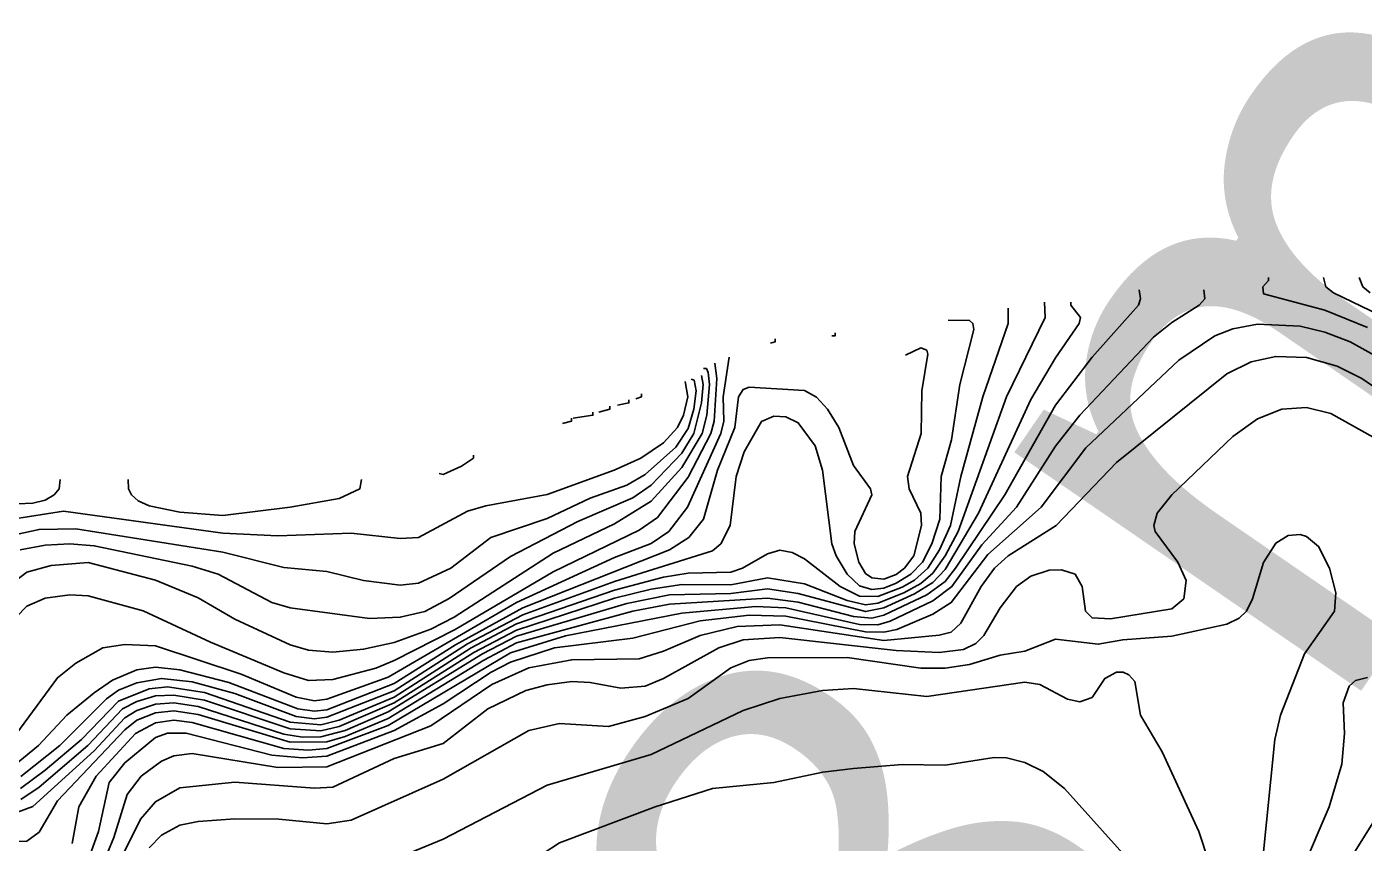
# Model space of a CAD drawing. Extents: x 474277 to 475042, y 254928 to 255625.
# Drawn here: x 474469.39 to 474486.14, y 255591.54 to 255601.77 of the extents above; entities that cross this region are included whole.
import ezdxf

# ---------------------------------------------------------------- set-up
doc = ezdxf.new("R2010")
doc.units = 0
doc.header["$MEASUREMENT"] = 0
doc.layers.add('BaseMapV2_DTM_export_MonNov09090547073261 — entities', color=1, linetype='CONTINUOUS')
doc.styles.get("Standard").update_dxf_attribs({"font": 'romans.shx'})

msp = doc.modelspace()

# ---------------------------------------------------------------- linework, layer by layer
at = {"layer": 'BaseMapV2_DTM_export_MonNov09090547073261 — entities', "color": 15, "linetype": 'Continuous', "true_color": 0xb7484b}
for points in [[(474486.186, 255598.003, 88.75), (474485.65, 255598.222, 88.75), (474484.883, 255598.428, 88.75), (474484.876, 255598.515, 88.75), (474484.946, 255598.592, 88.75), (474484.946, 255598.63, 88.75)], [(474486.34, 255598.158, 89), (474485.758, 255598.439, 89), (474485.661, 255598.515, 89), (474485.633, 255598.63, 89)], [(474486.219, 255598.439, 89.25), (474486.125, 255598.515, 89.25), (474486.081, 255598.63, 89.25)], [(474483.324, 255598.477, 89), (474483.342, 255598.362, 89), (474483.316, 255598.285, 89), (474482.736, 255597.633, 89), (474482.276, 255597.032, 89), (474481.643, 255595.908, 89), (474481.026, 255594.988, 89), (474480.896, 255594.824, 89), (474480.666, 255594.653, 89), (474480.129, 255594.402, 89), (474479.976, 255594.363, 89), (474479.746, 255594.382, 89), (474479.055, 255594.562, 89), (474478.672, 255594.615, 89), (474477.445, 255594.537, 89), (474476.983, 255594.452, 89), (474475.528, 255594.052, 89), (474475.118, 255593.838, 89), (474473.918, 255593.106, 89), (474473.381, 255592.878, 89), (474473.151, 255592.812, 89), (474472.691, 255592.808, 89), (474471.541, 255593.156, 89), (474471.234, 255593.201, 89), (474471.004, 255593.176, 89), (474470.774, 255593.085, 89), (474470.621, 255592.963, 89), (474469.778, 255592.075, 89), (474469.548, 255591.681, 89), (474469.394, 255591.569, 89), (474469.241, 255591.564, 89)], [(474484.137, 255598.477, 88.75), (474484.147, 255598.362, 88.75), (474484.078, 255598.285, 88.75), (474483.733, 255598.067, 88.75), (474483.503, 255597.883, 88.75), (474482.583, 255596.906, 88.75), (474482.276, 255596.517, 88.75), (474481.789, 255595.755, 88.75), (474481.356, 255595.283, 88.75), (474480.98, 255594.758, 88.75), (474480.742, 255594.58, 88.75), (474480.206, 255594.324, 88.75), (474480.052, 255594.281, 88.75), (474479.822, 255594.285, 88.75), (474478.902, 255594.49, 88.75), (474478.519, 255594.509, 88.75), (474477.599, 255594.426, 88.75), (474476.142, 255594.142, 88.75), (474475.452, 255593.926, 88.75), (474473.918, 255593.018, 88.75), (474473.151, 255592.729, 88.75), (474472.921, 255592.708, 88.75), (474472.615, 255592.729, 88.75), (474471.464, 255593.057, 88.75), (474471.234, 255593.084, 88.75), (474471.004, 255593.053, 88.75), (474470.756, 255592.918, 88.75), (474470.261, 255592.381, 88.75), (474470.046, 255591.998, 88.75), (474469.964, 255591.538, 88.75)], [(474482.468, 255598.324, 89.25), (474482.468, 255598.285, 89.25), (474482.592, 255598.132, 89.25), (474482.574, 255598.055, 89.25), (474482.276, 255597.626, 89.25), (474481.969, 255597.101, 89.25), (474481.313, 255595.678, 89.25), (474480.896, 255594.971, 89.25), (474480.742, 255594.809, 89.25), (474480.512, 255594.667, 89.25), (474480.129, 255594.493, 89.25), (474479.899, 255594.445, 89.25), (474479.055, 255594.671, 89.25), (474478.672, 255594.728, 89.25), (474478.212, 255594.672, 89.25), (474477.445, 255594.654, 89.25), (474476.908, 255594.548, 89.25), (474475.528, 255594.135, 89.25), (474475.102, 255593.915, 89.25), (474473.918, 255593.187, 89.25), (474473.381, 255592.956, 89.25), (474473.075, 255592.877, 89.25), (474472.845, 255592.872, 89.25), (474472.615, 255592.909, 89.25), (474471.541, 255593.257, 89.25), (474471.234, 255593.303, 89.25), (474471.004, 255593.284, 89.25), (474470.774, 255593.205, 89.25), (474470.621, 255593.112, 89.25), (474470.238, 255592.698, 89.25), (474469.471, 255592.002, 89.25), (474469.164, 255591.889, 89.25)], [(474482.141, 255598.324, 89.5), (474482.147, 255598.132, 89.5), (474481.665, 255597.135, 89.5), (474481.06, 255595.448, 89.5), (474480.897, 255595.142, 89.5), (474480.742, 255594.927, 89.5), (474480.589, 255594.798, 89.5), (474480.378, 255594.682, 89.5), (474480.052, 255594.549, 89.5), (474479.899, 255594.531, 89.5), (474479.669, 255594.584, 89.5), (474479.132, 255594.791, 89.5), (474478.672, 255594.867, 89.5), (474478.212, 255594.782, 89.5), (474477.599, 255594.783, 89.5), (474477.215, 255594.725, 89.5), (474476.755, 255594.612, 89.5), (474475.528, 255594.214, 89.5), (474474.992, 255593.931, 89.5), (474473.995, 255593.301, 89.5), (474473.305, 255593.005, 89.5), (474473.075, 255592.952, 89.5), (474472.691, 255592.975, 89.5), (474471.618, 255593.337, 89.5), (474471.234, 255593.399, 89.5), (474471.004, 255593.388, 89.5), (474470.774, 255593.317, 89.5), (474470.593, 255593.225, 89.5), (474470.158, 255592.765, 89.5), (474469.548, 255592.245, 89.5), (474469.318, 255592.09, 89.5)], [(474481.685, 255598.247, 89.75), (474481.685, 255598.055, 89.75), (474481.366, 255597.135, 89.75), (474481.09, 255596.138, 89.75), (474480.962, 255595.525, 89.75), (474480.825, 255595.218, 89.75), (474480.678, 255594.988, 89.75), (474480.512, 255594.84, 89.75), (474480.359, 255594.751, 89.75), (474480.052, 255594.632, 89.75), (474479.822, 255594.64, 89.75), (474479.579, 255594.758, 89.75), (474479.132, 255595.105, 89.75), (474478.979, 255595.186, 89.75), (474478.825, 255595.216, 89.75), (474478.672, 255595.169, 89.75), (474478.356, 255594.988, 89.75), (474478.212, 255594.94, 89.75), (474477.675, 255594.925, 89.75), (474477.369, 255594.877, 89.75), (474476.755, 255594.714, 89.75), (474475.528, 255594.292, 89.75), (474474.961, 255593.992, 89.75), (474473.995, 255593.373, 89.75), (474473.305, 255593.084, 89.75), (474473.075, 255593.027, 89.75), (474472.691, 255593.06, 89.75), (474471.618, 255593.432, 89.75), (474471.158, 255593.501, 89.75), (474470.928, 255593.477, 89.75), (474470.544, 255593.324, 89.75), (474470.078, 255592.841, 89.75), (474469.624, 255592.456, 89.75), (474469.314, 255592.228, 89.75)], [(474480.934, 255598.095, 90), (474481.202, 255598.094, 90), (474481.243, 255598.055, 90), (474481.253, 255597.979, 90), (474481.079, 255597.289, 90), (474480.973, 255596.599, 90), (474480.847, 255596.138, 90), (474480.83, 255595.602, 90), (474480.73, 255595.295, 90), (474480.611, 255595.065, 90), (474480.465, 255594.912, 90), (474480.282, 255594.799, 90), (474480.129, 255594.739, 90), (474479.976, 255594.721, 90), (474479.822, 255594.769, 90), (474479.667, 255594.912, 90), (474479.53, 255595.142, 90), (474479.476, 255595.295, 90), (474479.36, 255596.215, 90), (474479.268, 255596.522, 90), (474479.055, 255596.812, 90), (474478.902, 255596.886, 90), (474478.749, 255596.893, 90), (474478.595, 255596.825, 90), (474478.378, 255596.445, 90), (474478.28, 255596.138, 90), (474478.202, 255595.525, 90), (474478.088, 255595.295, 90), (474477.982, 255595.208, 90), (474476.755, 255594.822, 90), (474475.605, 255594.406, 90), (474474.915, 255594.041, 90), (474473.995, 255593.45, 90), (474473.151, 255593.12, 90), (474472.998, 255593.102, 90), (474472.768, 255593.129, 90), (474472.001, 255593.417, 90), (474471.464, 255593.563, 90), (474471.081, 255593.608, 90), (474470.774, 255593.554, 90), (474470.544, 255593.459, 90), (474470.391, 255593.353, 90), (474469.806, 255592.765, 90), (474469.318, 255592.379, 90)], [(474486.382, 255597.595, 88.5), (474485.969, 255597.825, 88.5), (474485.65, 255597.945, 88.5), (474485.343, 255598.021, 88.5), (474484.806, 255598.046, 88.5), (474484.499, 255597.988, 88.5), (474484.272, 255597.902, 88.5), (474483.82, 255597.595, 88.5), (474482.659, 255596.499, 88.5), (474482.096, 255595.755, 88.5), (474481.432, 255595.162, 88.5), (474480.972, 255594.557, 88.5), (474480.742, 255594.414, 88.5), (474480.291, 255594.222, 88.5), (474480.129, 255594.189, 88.5), (474479.899, 255594.192, 88.5), (474478.902, 255594.386, 88.5), (474478.442, 255594.401, 88.5), (474477.829, 255594.327, 88.5), (474476.985, 255594.113, 88.5), (474476.004, 255593.992, 88.5), (474475.452, 255593.813, 88.5), (474475.208, 255593.685, 88.5), (474474.608, 255593.287, 88.5), (474473.995, 255592.954, 88.5), (474473.151, 255592.634, 88.5), (474472.845, 255592.612, 88.5), (474472.461, 255592.646, 88.5), (474471.388, 255592.92, 88.5), (474471.158, 255592.92, 88.5), (474471.004, 255592.867, 88.5), (474470.621, 255592.551, 88.5), (474470.424, 255592.305, 88.5), (474470.293, 255591.691, 88.5), (474470.155, 255591.308, 88.5)], [(474479.477, 255597.901, 90.25), (474479.519, 255597.902, 90.25), (474479.519, 255597.94, 90.25)], [(474480.397, 255597.658, 90.25), (474480.589, 255597.75, 90.25), (474480.666, 255597.72, 90.25), (474480.68, 255597.672, 90.25), (474480.604, 255597.212, 90.25), (474480.593, 255596.675, 90.25), (474480.423, 255596.138, 90.25), (474480.444, 255595.985, 90.25), (474480.589, 255595.68, 90.25), (474480.598, 255595.525, 90.25), (474480.504, 255595.142, 90.25), (474480.386, 255594.988, 90.25), (474480.282, 255594.91, 90.25), (474480.129, 255594.852, 90.25), (474479.976, 255594.867, 90.25), (474479.899, 255594.923, 90.25), (474479.816, 255595.065, 90.25), (474479.757, 255595.295, 90.25), (474479.765, 255595.448, 90.25), (474479.977, 255595.908, 90.25), (474479.96, 255595.985, 90.25), (474479.746, 255596.274, 90.25), (474479.562, 255596.752, 90.25), (474479.422, 255596.982, 90.25), (474479.285, 255597.13, 90.25), (474479.132, 255597.215, 90.25), (474478.442, 255597.258, 90.25), (474478.365, 255597.228, 90.25), (474478.308, 255597.135, 90.25), (474478.262, 255596.752, 90.25), (474478.044, 255596.215, 90.25), (474477.868, 255595.602, 90.25), (474477.684, 255595.372, 90.25), (474477.443, 255595.218, 90.25), (474475.605, 255594.493, 90.25), (474474.762, 255594.029, 90.25), (474473.995, 255593.542, 90.25), (474473.151, 255593.214, 90.25), (474472.998, 255593.196, 90.25), (474472.79, 255593.225, 90.25), (474471.925, 255593.556, 90.25), (474471.311, 255593.715, 90.25), (474471.004, 255593.748, 90.25), (474470.774, 255593.713, 90.25), (474470.468, 255593.584, 90.25), (474470.238, 255593.425, 90.25), (474469.897, 255593.148, 90.25), (474469.54, 255592.765, 90.25), (474469.165, 255592.458, 90.25)], [(474478.71, 255597.809, 90.25), (474478.765, 255597.825, 90.25), (474478.765, 255597.864, 90.25)], [(474478.189, 255597.634, 90.5), (474478.115, 255597.135, 90.5), (474478.124, 255596.829, 90.5), (474478.085, 255596.675, 90.5), (474477.669, 255595.755, 90.5), (474477.434, 255595.448, 90.5), (474477.215, 255595.3, 90.5), (474476.755, 255595.121, 90.5), (474475.528, 255594.558, 90.5), (474473.918, 255593.624, 90.5), (474473.151, 255593.346, 90.5), (474472.998, 255593.328, 90.5), (474472.768, 255593.374, 90.5), (474472.078, 255593.661, 90.5), (474471.004, 255594.014, 90.5), (474470.621, 255594.034, 90.5), (474470.347, 255593.992, 90.5), (474470.008, 255593.799, 90.5), (474469.778, 255593.615, 90.5), (474469.21, 255592.841, 90.5)], [(474486.876, 255596.84, 88.25), (474486.116, 255597.365, 88.25), (474485.803, 255597.521, 88.25), (474485.42, 255597.63, 88.25), (474485.036, 255597.642, 88.25), (474484.729, 255597.575, 88.25), (474484.423, 255597.424, 88.25), (474483.043, 255596.312, 88.25), (474482.287, 255595.525, 88.25), (474481.685, 255595.142, 88.25), (474481.513, 255594.988, 88.25), (474481.348, 255594.758, 88.25), (474481.093, 255594.298, 88.25), (474480.972, 255594.188, 88.25), (474480.819, 255594.148, 88.25), (474480.129, 255594.084, 88.25), (474478.825, 255594.277, 88.25), (474478.289, 255594.256, 88.25), (474477.829, 255594.147, 88.25), (474477.369, 255593.949, 88.25), (474477.062, 255593.853, 88.25), (474476.218, 255593.842, 88.25), (474475.682, 255593.74, 88.25), (474475.22, 255593.531, 88.25), (474474.455, 255593.014, 88.25), (474473.151, 255592.498, 88.25), (474472.538, 255592.491, 88.25), (474471.464, 255592.665, 88.25), (474471.234, 255592.639, 88.25), (474471.081, 255592.571, 88.25), (474470.827, 255592.381, 88.25), (474470.649, 255592.151, 88.25), (474470.483, 255591.615, 88.25), (474470.325, 255591.231, 88.25)], [(474477.867, 255597.493, 91), (474477.905, 255597.493, 91), (474477.927, 255597.442, 91), (474477.946, 255597.289, 91), (474477.912, 255596.905, 91), (474477.851, 255596.675, 91), (474477.599, 255596.25, 91), (474477.215, 255595.828, 91), (474476.755, 255595.544, 91), (474475.988, 255595.176, 91), (474474.748, 255594.375, 91), (474474.455, 255594.225, 91), (474473.995, 255594.058, 91), (474473.611, 255593.973, 91), (474473.228, 255593.936, 91), (474472.921, 255593.962, 91), (474472.691, 255594.027, 91), (474472.001, 255594.351, 91), (474471.541, 255594.616, 91), (474471.004, 255594.84, 91), (474470.161, 255595.06, 91), (474469.701, 255595.021, 91), (474469.394, 255594.938, 91), (474469.164, 255594.764, 91)], [(474478.012, 255597.557, 90.75), (474478.037, 255597.365, 90.75), (474478.003, 255596.829, 90.75), (474477.96, 255596.675, 90.75), (474477.675, 255596.129, 90.75), (474477.292, 255595.625, 90.75), (474477.062, 255595.465, 90.75), (474475.988, 255594.942, 90.75), (474474.76, 255594.222, 90.75), (474473.995, 255593.832, 90.75), (474473.765, 255593.736, 90.75), (474473.228, 255593.594, 90.75), (474472.921, 255593.58, 90.75), (474472.615, 255593.676, 90.75), (474471.695, 255594.063, 90.75), (474470.851, 255594.456, 90.75), (474470.161, 255594.642, 90.75), (474469.931, 255594.654, 90.75), (474469.624, 255594.612, 90.75), (474469.394, 255594.511, 90.75), (474469.262, 255594.375, 90.75)], [(474477.714, 255597.358, 91.5), (474477.752, 255597.344, 91.5), (474477.779, 255597.212, 91.5), (474477.749, 255596.982, 91.5), (474477.675, 255596.739, 91.5), (474477.522, 255596.507, 91.5), (474477.139, 255596.162, 91.5), (474476.908, 255596.028, 91.5), (474476.448, 255595.866, 91.5), (474475.912, 255595.611, 91.5), (474475.206, 255595.372, 91.5), (474474.704, 255594.988, 91.5), (474474.301, 255594.803, 91.5), (474474.071, 255594.778, 91.5), (474473.611, 255594.833, 91.5), (474473.151, 255594.946, 91.5), (474472.615, 255594.998, 91.5), (474471.848, 255595.191, 91.5), (474470.008, 255595.482, 91.5), (474469.548, 255595.474, 91.5), (474469.164, 255595.39, 91.5)], [(474477.639, 255597.327, 91.75), (474477.671, 255597.135, 91.75), (474477.617, 255596.905, 91.75), (474477.545, 255596.752, 91.75), (474477.369, 255596.56, 91.75), (474477.086, 255596.369, 91.75), (474476.752, 255596.215, 91.75), (474475.912, 255595.912, 91.75), (474475.145, 255595.772, 91.75), (474474.915, 255595.702, 91.75), (474474.301, 255595.373, 91.75), (474474.071, 255595.359, 91.75), (474473.458, 255595.429, 91.75), (474472.538, 255595.395, 91.75), (474471.848, 255595.428, 91.75), (474469.854, 255595.704, 91.75), (474469.217, 255595.602, 91.75)], [(474477.843, 255597.404, 91.25), (474477.864, 255597.289, 91.25), (474477.846, 255597.059, 91.25), (474477.75, 255596.675, 91.25), (474477.599, 255596.429, 91.25), (474477.215, 255596.03, 91.25), (474476.985, 255595.869, 91.25), (474476.295, 255595.575, 91.25), (474475.452, 255595.136, 91.25), (474474.685, 255594.61, 91.25), (474474.378, 255594.448, 91.25), (474474.071, 255594.375, 91.25), (474473.688, 255594.36, 91.25), (474472.691, 255594.492, 91.25), (474472.461, 255594.558, 91.25), (474471.789, 255594.912, 91.25), (474471.464, 255595.015, 91.25), (474470.238, 255595.269, 91.25), (474469.931, 255595.293, 91.25), (474469.624, 255595.276, 91.25), (474469.312, 255595.218, 91.25)], [(474476.793, 255597.033, 91.75), (474476.935, 255597.059, 91.75), (474476.935, 255597.097, 91.75)], [(474477.023, 255597.113, 91.75), (474477.091, 255597.135, 91.75), (474477.091, 255597.174, 91.75)], [(474486.646, 255596.412, 88), (474485.726, 255596.929, 88), (474485.42, 255597.003, 88), (474485.113, 255596.981, 88), (474484.806, 255596.86, 88), (474484.499, 255596.641, 88), (474483.733, 255595.908, 88), (474483.55, 255595.678, 88), (474483.51, 255595.525, 88), (474483.524, 255595.448, 88), (474483.811, 255595.065, 88), (474483.912, 255594.835, 88), (474483.884, 255594.605, 88), (474483.733, 255594.478, 88), (474482.966, 255594.353, 88), (474482.736, 255594.366, 88), (474482.653, 255594.452, 88), (474482.61, 255594.758, 88), (474482.522, 255594.912, 88), (474482.352, 255594.97, 88), (474482.199, 255594.963, 88), (474481.969, 255594.889, 88), (474481.789, 255594.758, 88), (474481.586, 255594.493, 88), (474481.38, 255594.145, 88), (474481.279, 255594.047, 88), (474481.126, 255593.97, 88), (474480.819, 255593.934, 88), (474480.282, 255593.958, 88), (474478.825, 255594.121, 88), (474478.365, 255594.09, 88), (474478.059, 255593.991, 88), (474477.367, 255593.608, 88), (474477.139, 255593.512, 88), (474476.832, 255593.486, 88), (474476.448, 255593.558, 88), (474476.218, 255593.569, 88), (474475.912, 255593.529, 88), (474475.642, 255593.455, 88), (474475.168, 255593.225, 88), (474474.608, 255592.79, 88), (474473.995, 255592.606, 88), (474473.228, 255592.246, 88), (474472.998, 255592.233, 88), (474472.001, 255592.308, 88), (474471.311, 255592.235, 88), (474471.004, 255592.062, 88), (474470.818, 255591.845, 88), (474469.786, 255589.774, 88)], [(474476.235, 255596.867, 91.75), (474476.485, 255596.905, 91.75), (474476.485, 255596.944, 91.75)], [(474476.558, 255596.944, 91.75), (474476.698, 255596.982, 91.75), (474476.698, 255597.02, 91.75)], [(474476.103, 255596.8, 91.75), (474476.214, 255596.829, 91.75), (474476.214, 255596.867, 91.75)], [(474474.557, 255596.177, 91.75), (474474.608, 255596.163, 91.75), (474474.838, 255596.266, 91.75), (474474.987, 255596.369, 91.75), (474474.987, 255596.407, 91.75)], [(474469.812, 255596.1, 92), (474469.798, 255595.985, 92), (474469.737, 255595.908, 92), (474469.624, 255595.843, 92), (474469.471, 255595.804, 92), (474469.088, 255595.785, 92)], [(474473.584, 255596.1, 92), (474473.567, 255595.985, 92), (474473.305, 255595.864, 92), (474472.691, 255595.752, 92), (474471.848, 255595.649, 92), (474471.311, 255595.692, 92), (474470.928, 255595.769, 92), (474470.79, 255595.832, 92), (474470.705, 255595.908, 92), (474470.667, 255595.985, 92), (474470.665, 255596.1, 92)], [(474484.869, 255591.308, 87.75), (474485.026, 255592.841, 87.75), (474485.096, 255593.148, 87.75), (474485.396, 255593.915, 87.75), (474485.771, 255594.452, 87.75), (474485.79, 255594.682, 87.75), (474485.71, 255594.988, 87.75), (474485.573, 255595.261, 87.75), (474485.42, 255595.386, 87.75), (474485.343, 255595.409, 87.75), (474485.19, 255595.398, 87.75), (474485.036, 255595.303, 87.75), (474484.883, 255595.062, 87.75), (474484.745, 255594.605, 87.75), (474484.671, 255594.452, 87.75), (474484.576, 255594.362, 87.75), (474484.423, 255594.286, 87.75), (474483.733, 255594.135, 87.75), (474483.119, 255594.092, 87.75), (474482.813, 255594.036, 87.75), (474482.276, 255594.1, 87.75), (474481.892, 255593.951, 87.75), (474481.586, 255593.9, 87.75), (474481.202, 255593.781, 87.75), (474480.896, 255593.736, 87.75), (474480.589, 255593.738, 87.75), (474479.669, 255593.871, 87.75), (474478.672, 255593.866, 87.75), (474478.442, 255593.834, 87.75), (474478.212, 255593.741, 87.75), (474477.675, 255593.356, 87.75), (474477.139, 255593.13, 87.75), (474476.678, 255593.005, 87.75), (474476.065, 255593.041, 87.75), (474475.682, 255592.953, 87.75), (474474.608, 255592.343, 87.75), (474473.458, 255591.833, 87.75), (474473.151, 255591.786, 87.75), (474472.552, 255591.845, 87.75), (474472.001, 255591.848, 87.75), (474471.541, 255591.815, 87.75), (474471.311, 255591.768, 87.75), (474471.081, 255591.642, 87.75), (474470.928, 255591.484, 87.75)], [(474484.198, 255591.308, 87.5), (474484.073, 255591.691, 87.5), (474483.613, 255592.688, 87.5), (474483.343, 255593.148, 87.5), (474483.273, 255593.567, 87.5), (474483.196, 255593.654, 87.5), (474483.124, 255593.685, 87.5), (474483.043, 255593.684, 87.5), (474482.895, 255593.608, 87.5), (474482.736, 255593.367, 87.5), (474482.583, 255593.312, 87.5), (474482.429, 255593.349, 87.5), (474482.083, 255593.531, 87.5), (474481.892, 255593.562, 87.5), (474480.666, 255593.381, 87.5), (474479.746, 255593.483, 87.5), (474479.359, 255593.455, 87.5), (474478.825, 255593.356, 87.5), (474478.365, 255593.206, 87.5), (474477.215, 255592.656, 87.5), (474475.912, 255592.271, 87.5), (474474.608, 255591.595, 87.5), (474473.688, 255591.213, 87.5)], [(474478.902, 255581.876, 88), (474478.979, 255581.925, 88), (474479.319, 255582.49, 88), (474479.822, 255583.19, 88), (474480.295, 255583.947, 88), (474480.532, 255584.254, 88), (474481.049, 255584.749, 88), (474481.88, 255585.404, 88), (474482.458, 255585.711, 88), (474482.659, 255585.862, 88), (474482.852, 255586.094, 88), (474483.294, 255586.784, 88), (474483.561, 255587.321, 88), (474483.886, 255588.324, 88), (474484.116, 255588.88, 88), (474484.299, 255589.238, 88), (474485.049, 255590.464, 88), (474485.703, 255591.998, 88), (474485.863, 255592.535, 88), (474485.898, 255592.918, 88), (474485.88, 255593.301, 88), (474485.956, 255593.512, 88), (474486.033, 255593.581, 88), (474486.186, 255593.617, 88)], [(474483.196, 255591.332, 87.25), (474482.392, 255592.228, 87.25), (474482.122, 255592.441, 87.25), (474481.892, 255592.552, 87.25), (474481.662, 255592.611, 87.25), (474481.509, 255592.615, 87.25), (474480.896, 255592.522, 87.25), (474480.359, 255592.528, 87.25), (474479.746, 255592.478, 87.25), (474479.362, 255592.431, 87.25), (474478.749, 255592.303, 87.25), (474477.982, 255592.226, 87.25), (474477.263, 255591.998, 87.25), (474476.065, 255591.549, 87.25), (474475.452, 255591.146, 87.25)], [(474485.276, 255590.234, 88.25), (474486.283, 255591.845, 88.25)]]:
    msp.add_polyline3d(points, dxfattribs=at)

# ---------------------------------------------------------------- texts
at = {"layer": 'BaseMapV2_DTM_export_MonNov09090547073261 — entities', "color": 250, "true_color": 0x323232, "insert": (474478.466, 255582.176), "char_height": 0.2, "width": 17.61571, "attachment_point": 7, "rotation": 55.4701}
msp.add_mtext('\\fOpen Sans|i0|b0;\\H7.02279;88\\~m', dxfattribs=at)

doc.saveas('drawing.dxf')
